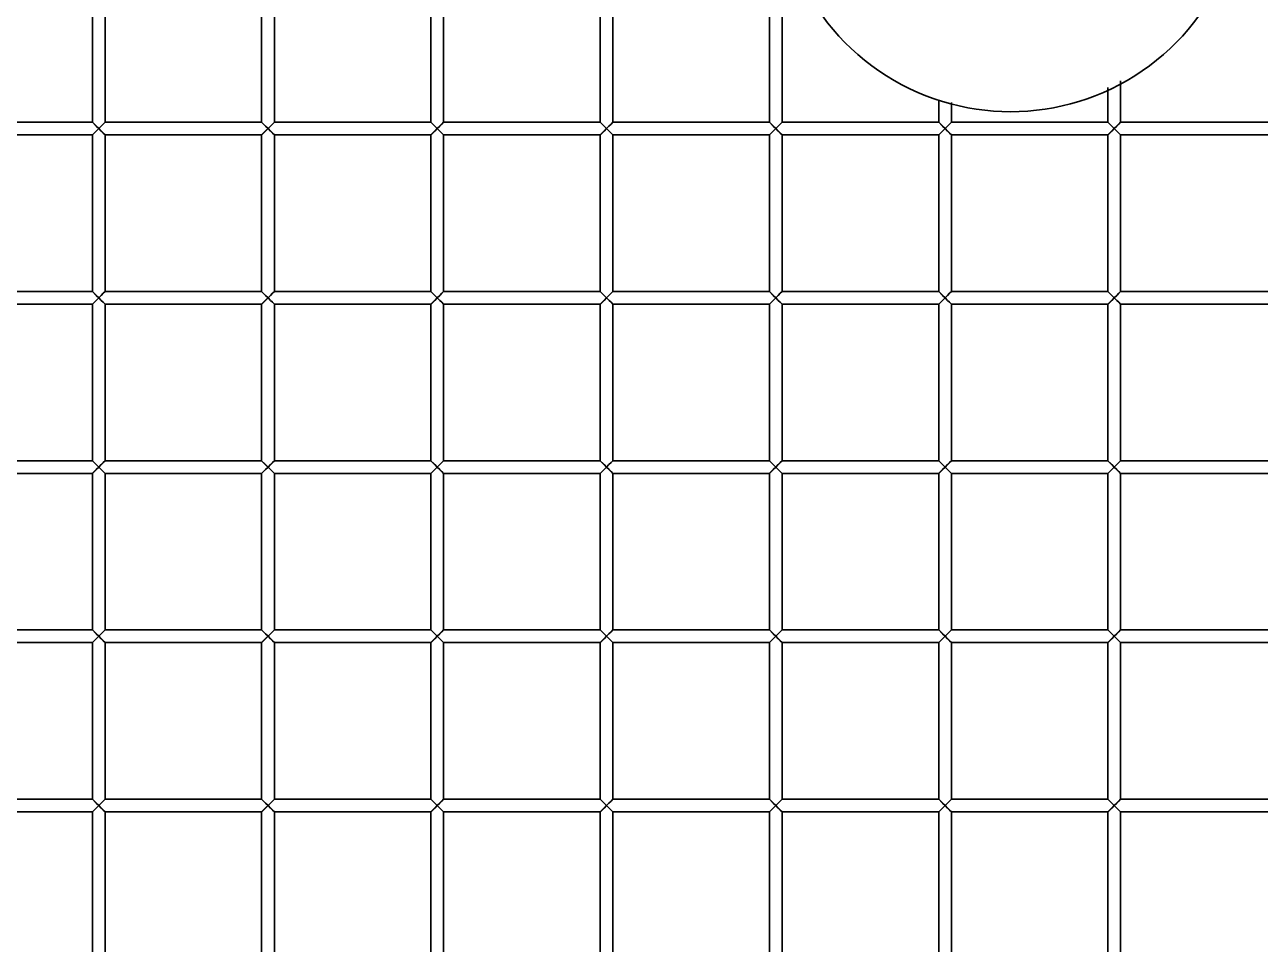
# Model space of a CAD drawing. Header units: millimetres. Extents: x 32496 to 166256, y 3504 to 23939.
# Drawn here: x 146570.2 to 146862.2, y 14233.5 to 14450.9 of the extents above; entities that cross this region are included whole.
import ezdxf

# ---------------------------------------------------------------- set-up
doc = ezdxf.new("R2010")
doc.units = ezdxf.units.MM
doc.layers.get('0').update_dxf_attribs({"lineweight": 35})

# ---------------------------------------------------------------- blocks, each defined once
blk = doc.blocks.new('8-1250')
at = {"linetype": 'Continuous'}
for p, q in [((-2010.13, -32441.79), (-2010.13, -32478.79)), ((-2007.13, -32441.79), (-2007.13, -32478.79)), ((-1970.13, -32441.79), (-1970.13, -32478.79)), ((-1967.13, -32441.79), (-1967.13, -32478.79)), ((-1930.13, -32441.79), (-1930.13, -32478.79)), ((-1927.13, -32441.79), (-1927.13, -32478.79)), ((-1890.13, -32441.79), (-1890.13, -32478.79)), ((-1887.13, -32441.79), (-1887.13, -32478.79)), ((-1850.13, -32441.79), (-1850.13, -32478.79)), ((-1847.13, -32441.79), (-1847.13, -32478.79)), ((-1767.13, -32469.02), (-1767.13, -32478.79)), ((-1770.13, -32470.56), (-1770.13, -32478.79)), ((-1810.13, -32473.55), (-1810.13, -32478.79)), ((-1807.13, -32474.1), (-1807.13, -32478.79)), ((-2047.13, -32478.79), (-2010.13, -32478.79)), ((-2010.13, -32481.79), (-2007.13, -32478.79)), ((-2007.13, -32481.79), (-2010.13, -32478.79)), ((-2007.13, -32478.79), (-2007.56, -32479.22)), ((-2007.13, -32478.79), (-1970.13, -32478.79)), ((-1970.13, -32481.79), (-1967.13, -32478.79)), ((-1967.13, -32481.79), (-1970.13, -32478.79)), ((-1967.13, -32478.79), (-1967.56, -32479.22)), ((-1967.13, -32478.79), (-1930.13, -32478.79)), ((-1930.13, -32481.79), (-1927.13, -32478.79)), ((-1927.13, -32481.79), (-1930.13, -32478.79)), ((-1927.13, -32478.79), (-1927.56, -32479.22)), ((-1927.13, -32478.79), (-1890.13, -32478.79)), ((-1890.13, -32481.79), (-1887.13, -32478.79)), ((-1887.13, -32481.79), (-1890.13, -32478.79)), ((-1887.13, -32478.79), (-1887.56, -32479.22)), ((-1887.13, -32478.79), (-1850.13, -32478.79)), ((-1850.13, -32481.79), (-1847.13, -32478.79)), ((-1847.13, -32481.79), (-1850.13, -32478.79)), ((-1847.13, -32478.79), (-1847.56, -32479.22)), ((-1847.13, -32478.79), (-1810.13, -32478.79)), ((-1810.13, -32481.79), (-1807.13, -32478.79)), ((-1807.13, -32481.79), (-1810.13, -32478.79)), ((-1807.13, -32478.79), (-1807.56, -32479.22)), ((-1807.13, -32478.79), (-1770.13, -32478.79)), ((-1770.13, -32481.79), (-1767.13, -32478.79)), ((-1767.13, -32481.79), (-1770.13, -32478.79)), ((-1767.13, -32478.79), (-1767.56, -32479.22)), ((-1767.13, -32478.79), (-1730.13, -32478.79)), ((-2047.13, -32481.79), (-2010.13, -32481.79)), ((-2010.13, -32481.79), (-2010.13, -32518.79)), ((-2010.01, -32481.67), (-2009.22, -32480.88)), ((-2009.22, -32480.88), (-2008.63, -32480.29)), ((-2007.13, -32481.79), (-2007.13, -32518.79)), ((-2007.13, -32481.79), (-1970.13, -32481.79)), ((-1970.13, -32481.79), (-1970.13, -32518.79)), ((-1970.01, -32481.67), (-1969.22, -32480.88)), ((-1969.22, -32480.88), (-1968.63, -32480.29)), ((-1967.13, -32481.79), (-1967.13, -32518.79)), ((-1967.13, -32481.79), (-1930.13, -32481.79)), ((-1930.13, -32481.79), (-1930.13, -32518.79)), ((-1930.01, -32481.67), (-1929.22, -32480.88)), ((-1929.22, -32480.88), (-1928.63, -32480.29)), ((-1927.13, -32481.79), (-1927.13, -32518.79)), ((-1927.13, -32481.79), (-1890.13, -32481.79)), ((-1890.13, -32481.79), (-1890.13, -32518.79)), ((-1890.01, -32481.67), (-1889.22, -32480.88)), ((-1889.22, -32480.88), (-1888.63, -32480.29)), ((-1887.13, -32481.79), (-1887.13, -32518.79)), ((-1887.13, -32481.79), (-1850.13, -32481.79)), ((-1850.13, -32481.79), (-1850.13, -32518.79)), ((-1850.01, -32481.67), (-1849.22, -32480.88)), ((-1849.22, -32480.88), (-1848.63, -32480.29)), ((-1847.13, -32481.79), (-1847.13, -32518.79)), ((-1847.13, -32481.79), (-1810.13, -32481.79)), ((-1810.13, -32481.79), (-1810.13, -32518.79)), ((-1810.01, -32481.67), (-1809.22, -32480.88)), ((-1809.22, -32480.88), (-1808.63, -32480.29)), ((-1807.13, -32481.79), (-1807.13, -32518.79)), ((-1807.13, -32481.79), (-1770.13, -32481.79)), ((-1770.13, -32481.79), (-1770.13, -32518.79)), ((-1770.01, -32481.67), (-1769.22, -32480.88)), ((-1769.22, -32480.88), (-1768.63, -32480.29)), ((-1767.13, -32481.79), (-1767.13, -32518.79)), ((-1767.13, -32481.79), (-1730.13, -32481.79)), ((-2047.13, -32518.79), (-2010.13, -32518.79)), ((-2010.13, -32521.79), (-2007.13, -32518.79)), ((-2007.13, -32521.79), (-2010.13, -32518.79)), ((-2007.13, -32518.79), (-2007.56, -32519.22)), ((-2007.13, -32518.79), (-1970.13, -32518.79)), ((-1970.13, -32521.79), (-1967.13, -32518.79)), ((-1967.13, -32521.79), (-1970.13, -32518.79)), ((-1967.13, -32518.79), (-1967.56, -32519.22)), ((-1967.13, -32518.79), (-1930.13, -32518.79)), ((-1930.13, -32521.79), (-1927.13, -32518.79)), ((-1927.13, -32521.79), (-1930.13, -32518.79)), ((-1927.13, -32518.79), (-1927.56, -32519.22)), ((-1927.13, -32518.79), (-1890.13, -32518.79)), ((-1890.13, -32521.79), (-1887.13, -32518.79)), ((-1887.13, -32521.79), (-1890.13, -32518.79)), ((-1887.13, -32518.79), (-1887.56, -32519.22)), ((-1887.13, -32518.79), (-1850.13, -32518.79)), ((-1850.13, -32521.79), (-1847.13, -32518.79)), ((-1847.13, -32521.79), (-1850.13, -32518.79)), ((-1847.13, -32518.79), (-1847.56, -32519.22)), ((-1847.13, -32518.79), (-1810.13, -32518.79)), ((-1810.13, -32521.79), (-1807.13, -32518.79)), ((-1807.13, -32521.79), (-1810.13, -32518.79)), ((-1807.13, -32518.79), (-1807.56, -32519.22)), ((-1807.13, -32518.79), (-1770.13, -32518.79)), ((-1770.13, -32521.79), (-1767.13, -32518.79)), ((-1767.13, -32521.79), (-1770.13, -32518.79)), ((-1767.13, -32518.79), (-1767.56, -32519.22)), ((-1767.13, -32518.79), (-1730.13, -32518.79)), ((-2047.13, -32521.79), (-2010.13, -32521.79)), ((-2010.13, -32521.79), (-2010.13, -32558.79)), ((-2010.01, -32521.67), (-2009.22, -32520.88)), ((-2009.22, -32520.88), (-2008.63, -32520.29)), ((-2007.13, -32521.79), (-2007.13, -32558.79)), ((-2007.13, -32521.79), (-1970.13, -32521.79)), ((-1970.13, -32521.79), (-1970.13, -32558.79)), ((-1970.01, -32521.67), (-1969.22, -32520.88)), ((-1969.22, -32520.88), (-1968.63, -32520.29)), ((-1967.13, -32521.79), (-1967.13, -32558.79)), ((-1967.13, -32521.79), (-1930.13, -32521.79)), ((-1930.13, -32521.79), (-1930.13, -32558.79)), ((-1930.01, -32521.67), (-1929.22, -32520.88)), ((-1929.22, -32520.88), (-1928.63, -32520.29)), ((-1927.13, -32521.79), (-1927.13, -32558.79)), ((-1927.13, -32521.79), (-1890.13, -32521.79)), ((-1890.13, -32521.79), (-1890.13, -32558.79)), ((-1890.01, -32521.67), (-1889.22, -32520.88)), ((-1889.22, -32520.88), (-1888.63, -32520.29)), ((-1887.13, -32521.79), (-1887.13, -32558.79)), ((-1887.13, -32521.79), (-1850.13, -32521.79)), ((-1850.13, -32521.79), (-1850.13, -32558.79)), ((-1850.01, -32521.67), (-1849.22, -32520.88)), ((-1849.22, -32520.88), (-1848.63, -32520.29)), ((-1847.13, -32521.79), (-1847.13, -32558.79)), ((-1847.13, -32521.79), (-1810.13, -32521.79)), ((-1810.13, -32521.79), (-1810.13, -32558.79)), ((-1810.01, -32521.67), (-1809.22, -32520.88)), ((-1809.22, -32520.88), (-1808.63, -32520.29)), ((-1807.13, -32521.79), (-1807.13, -32558.79)), ((-1807.13, -32521.79), (-1770.13, -32521.79)), ((-1770.13, -32521.79), (-1770.13, -32558.79)), ((-1770.01, -32521.67), (-1769.22, -32520.88)), ((-1769.22, -32520.88), (-1768.63, -32520.29)), ((-1767.13, -32521.79), (-1767.13, -32558.79)), ((-1767.13, -32521.79), (-1730.13, -32521.79)), ((-2047.13, -32558.79), (-2010.13, -32558.79)), ((-2010.13, -32561.79), (-2007.13, -32558.79)), ((-2007.13, -32561.79), (-2010.13, -32558.79)), ((-2010.01, -32561.67), (-2009.22, -32560.88)), ((-2009.22, -32560.88), (-2008.63, -32560.29)), ((-2007.13, -32558.79), (-2007.56, -32559.22)), ((-2007.13, -32558.79), (-1970.13, -32558.79)), ((-1970.13, -32561.79), (-1967.13, -32558.79)), ((-1967.13, -32561.79), (-1970.13, -32558.79)), ((-1970.01, -32561.67), (-1969.22, -32560.88)), ((-1969.22, -32560.88), (-1968.63, -32560.29)), ((-1967.13, -32558.79), (-1967.56, -32559.22)), ((-1967.13, -32558.79), (-1930.13, -32558.79)), ((-1930.13, -32561.79), (-1927.13, -32558.79)), ((-1927.13, -32561.79), (-1930.13, -32558.79)), ((-1930.01, -32561.67), (-1929.22, -32560.88)), ((-1929.22, -32560.88), (-1928.63, -32560.29)), ((-1927.13, -32558.79), (-1927.56, -32559.22)), ((-1927.13, -32558.79), (-1890.13, -32558.79)), ((-1890.13, -32561.79), (-1887.13, -32558.79)), ((-1887.13, -32561.79), (-1890.13, -32558.79)), ((-1890.01, -32561.67), (-1889.22, -32560.88)), ((-1889.22, -32560.88), (-1888.63, -32560.29)), ((-1887.13, -32558.79), (-1887.56, -32559.22)), ((-1887.13, -32558.79), (-1850.13, -32558.79)), ((-1850.13, -32561.79), (-1847.13, -32558.79)), ((-1847.13, -32561.79), (-1850.13, -32558.79)), ((-1850.01, -32561.67), (-1849.22, -32560.88)), ((-1849.22, -32560.88), (-1848.63, -32560.29)), ((-1847.13, -32558.79), (-1847.56, -32559.22)), ((-1847.13, -32558.79), (-1810.13, -32558.79)), ((-1810.13, -32561.79), (-1807.13, -32558.79)), ((-1807.13, -32561.79), (-1810.13, -32558.79)), ((-1810.01, -32561.67), (-1809.22, -32560.88)), ((-1809.22, -32560.88), (-1808.63, -32560.29)), ((-1807.13, -32558.79), (-1807.56, -32559.22)), ((-1807.13, -32558.79), (-1770.13, -32558.79)), ((-1770.13, -32561.79), (-1767.13, -32558.79)), ((-1767.13, -32561.79), (-1770.13, -32558.79)), ((-1770.01, -32561.67), (-1769.22, -32560.88)), ((-1769.22, -32560.88), (-1768.63, -32560.29)), ((-1767.13, -32558.79), (-1767.56, -32559.22)), ((-1767.13, -32558.79), (-1730.13, -32558.79)), ((-2047.13, -32561.79), (-2010.13, -32561.79)), ((-2010.13, -32561.79), (-2010.13, -32598.79)), ((-2007.13, -32561.79), (-2007.13, -32598.79)), ((-2007.13, -32561.79), (-1970.13, -32561.79)), ((-1970.13, -32561.79), (-1970.13, -32598.79)), ((-1967.13, -32561.79), (-1967.13, -32598.79)), ((-1967.13, -32561.79), (-1930.13, -32561.79)), ((-1930.13, -32561.79), (-1930.13, -32598.79)), ((-1927.13, -32561.79), (-1927.13, -32598.79)), ((-1927.13, -32561.79), (-1890.13, -32561.79)), ((-1890.13, -32561.79), (-1890.13, -32598.79)), ((-1887.13, -32561.79), (-1887.13, -32598.79)), ((-1887.13, -32561.79), (-1850.13, -32561.79)), ((-1850.13, -32561.79), (-1850.13, -32598.79)), ((-1847.13, -32561.79), (-1847.13, -32598.79)), ((-1847.13, -32561.79), (-1810.13, -32561.79)), ((-1810.13, -32561.79), (-1810.13, -32598.79)), ((-1807.13, -32561.79), (-1807.13, -32598.79)), ((-1807.13, -32561.79), (-1770.13, -32561.79)), ((-1770.13, -32561.79), (-1770.13, -32598.79)), ((-1767.13, -32561.79), (-1767.13, -32598.79)), ((-1767.13, -32561.79), (-1730.13, -32561.79)), ((-2047.13, -32598.79), (-2010.13, -32598.79)), ((-2010.13, -32601.79), (-2007.13, -32598.79)), ((-2007.13, -32601.79), (-2010.13, -32598.79)), ((-2007.13, -32598.79), (-2007.56, -32599.22)), ((-2007.13, -32598.79), (-1970.13, -32598.79)), ((-1970.13, -32601.79), (-1967.13, -32598.79)), ((-1967.13, -32601.79), (-1970.13, -32598.79)), ((-1967.13, -32598.79), (-1967.56, -32599.22)), ((-1967.13, -32598.79), (-1930.13, -32598.79)), ((-1930.13, -32601.79), (-1927.13, -32598.79)), ((-1927.13, -32601.79), (-1930.13, -32598.79)), ((-1927.13, -32598.79), (-1927.56, -32599.22)), ((-1927.13, -32598.79), (-1890.13, -32598.79)), ((-1890.13, -32601.79), (-1887.13, -32598.79)), ((-1887.13, -32601.79), (-1890.13, -32598.79)), ((-1887.13, -32598.79), (-1887.56, -32599.22)), ((-1887.13, -32598.79), (-1850.13, -32598.79)), ((-1850.13, -32601.79), (-1847.13, -32598.79)), ((-1847.13, -32601.79), (-1850.13, -32598.79)), ((-1847.13, -32598.79), (-1847.56, -32599.22)), ((-1847.13, -32598.79), (-1810.13, -32598.79)), ((-1810.13, -32601.79), (-1807.13, -32598.79)), ((-1807.13, -32601.79), (-1810.13, -32598.79)), ((-1807.13, -32598.79), (-1807.56, -32599.22)), ((-1807.13, -32598.79), (-1770.13, -32598.79)), ((-1770.13, -32601.79), (-1767.13, -32598.79)), ((-1767.13, -32601.79), (-1770.13, -32598.79)), ((-1767.13, -32598.79), (-1767.56, -32599.22)), ((-1767.13, -32598.79), (-1730.13, -32598.79)), ((-2047.13, -32601.79), (-2010.13, -32601.79)), ((-2010.13, -32601.79), (-2010.13, -32638.79)), ((-2010.01, -32601.67), (-2009.22, -32600.88)), ((-2009.22, -32600.88), (-2008.63, -32600.29)), ((-2007.13, -32601.79), (-2007.13, -32638.79)), ((-2007.13, -32601.79), (-1970.13, -32601.79)), ((-1970.13, -32601.79), (-1970.13, -32638.79)), ((-1970.01, -32601.67), (-1969.22, -32600.88)), ((-1969.22, -32600.88), (-1968.63, -32600.29)), ((-1967.13, -32601.79), (-1967.13, -32638.79)), ((-1967.13, -32601.79), (-1930.13, -32601.79)), ((-1930.13, -32601.79), (-1930.13, -32638.79)), ((-1930.01, -32601.67), (-1929.22, -32600.88)), ((-1929.22, -32600.88), (-1928.63, -32600.29)), ((-1927.13, -32601.79), (-1927.13, -32638.79)), ((-1927.13, -32601.79), (-1890.13, -32601.79)), ((-1890.13, -32601.79), (-1890.13, -32638.79)), ((-1890.01, -32601.67), (-1889.22, -32600.88)), ((-1889.22, -32600.88), (-1888.63, -32600.29)), ((-1887.13, -32601.79), (-1887.13, -32638.79)), ((-1887.13, -32601.79), (-1850.13, -32601.79)), ((-1850.13, -32601.79), (-1850.13, -32638.79)), ((-1850.01, -32601.67), (-1849.22, -32600.88)), ((-1849.22, -32600.88), (-1848.63, -32600.29)), ((-1847.13, -32601.79), (-1847.13, -32638.79)), ((-1847.13, -32601.79), (-1810.13, -32601.79)), ((-1810.13, -32601.79), (-1810.13, -32638.79)), ((-1810.01, -32601.67), (-1809.22, -32600.88)), ((-1809.22, -32600.88), (-1808.63, -32600.29)), ((-1807.13, -32601.79), (-1807.13, -32638.79)), ((-1807.13, -32601.79), (-1770.13, -32601.79)), ((-1770.13, -32601.79), (-1770.13, -32638.79)), ((-1770.01, -32601.67), (-1769.22, -32600.88)), ((-1769.22, -32600.88), (-1768.63, -32600.29)), ((-1767.13, -32601.79), (-1767.13, -32638.79)), ((-1767.13, -32601.79), (-1730.13, -32601.79)), ((-2047.13, -32638.79), (-2010.13, -32638.79)), ((-2010.13, -32641.79), (-2007.13, -32638.79)), ((-2007.13, -32641.79), (-2010.13, -32638.79)), ((-2007.13, -32638.79), (-2007.56, -32639.22)), ((-2007.13, -32638.79), (-1970.13, -32638.79)), ((-1970.13, -32641.79), (-1967.13, -32638.79)), ((-1967.13, -32641.79), (-1970.13, -32638.79)), ((-1967.13, -32638.79), (-1967.56, -32639.22)), ((-1967.13, -32638.79), (-1930.13, -32638.79)), ((-1930.13, -32641.79), (-1927.13, -32638.79)), ((-1927.13, -32641.79), (-1930.13, -32638.79)), ((-1927.13, -32638.79), (-1927.56, -32639.22)), ((-1927.13, -32638.79), (-1890.13, -32638.79)), ((-1890.13, -32641.79), (-1887.13, -32638.79)), ((-1887.13, -32641.79), (-1890.13, -32638.79)), ((-1887.13, -32638.79), (-1887.56, -32639.22)), ((-1887.13, -32638.79), (-1850.13, -32638.79)), ((-1850.13, -32641.79), (-1847.13, -32638.79)), ((-1847.13, -32641.79), (-1850.13, -32638.79)), ((-1847.13, -32638.79), (-1847.56, -32639.22)), ((-1847.13, -32638.79), (-1810.13, -32638.79)), ((-1810.13, -32641.79), (-1807.13, -32638.79)), ((-1807.13, -32641.79), (-1810.13, -32638.79)), ((-1807.13, -32638.79), (-1807.56, -32639.22)), ((-1807.13, -32638.79), (-1770.13, -32638.79)), ((-1770.13, -32641.79), (-1767.13, -32638.79)), ((-1767.13, -32641.79), (-1770.13, -32638.79)), ((-1767.13, -32638.79), (-1767.56, -32639.22)), ((-1767.13, -32638.79), (-1730.13, -32638.79)), ((-2047.13, -32641.79), (-2010.13, -32641.79)), ((-2010.13, -32641.79), (-2010.13, -32678.79)), ((-2010.01, -32641.67), (-2009.22, -32640.88)), ((-2009.22, -32640.88), (-2008.63, -32640.29)), ((-2007.13, -32641.79), (-2007.13, -32678.79)), ((-2007.13, -32641.79), (-1970.13, -32641.79)), ((-1970.13, -32641.79), (-1970.13, -32678.79)), ((-1970.01, -32641.67), (-1969.22, -32640.88)), ((-1969.22, -32640.88), (-1968.63, -32640.29)), ((-1967.13, -32641.79), (-1967.13, -32678.79)), ((-1967.13, -32641.79), (-1930.13, -32641.79)), ((-1930.13, -32641.79), (-1930.13, -32678.79)), ((-1930.01, -32641.67), (-1929.22, -32640.88)), ((-1929.22, -32640.88), (-1928.63, -32640.29)), ((-1927.13, -32641.79), (-1927.13, -32678.79)), ((-1927.13, -32641.79), (-1890.13, -32641.79)), ((-1890.13, -32641.79), (-1890.13, -32678.79)), ((-1890.01, -32641.67), (-1889.22, -32640.88)), ((-1889.22, -32640.88), (-1888.63, -32640.29)), ((-1887.13, -32641.79), (-1887.13, -32678.79)), ((-1887.13, -32641.79), (-1850.13, -32641.79)), ((-1850.13, -32641.79), (-1850.13, -32678.79)), ((-1850.01, -32641.67), (-1849.22, -32640.88)), ((-1849.22, -32640.88), (-1848.63, -32640.29)), ((-1847.13, -32641.79), (-1847.13, -32678.79)), ((-1847.13, -32641.79), (-1810.13, -32641.79)), ((-1810.13, -32641.79), (-1810.13, -32678.79)), ((-1810.01, -32641.67), (-1809.22, -32640.88)), ((-1809.22, -32640.88), (-1808.63, -32640.29)), ((-1807.13, -32641.79), (-1807.13, -32678.79)), ((-1807.13, -32641.79), (-1770.13, -32641.79)), ((-1770.13, -32641.79), (-1770.13, -32678.79)), ((-1770.01, -32641.67), (-1769.22, -32640.88)), ((-1769.22, -32640.88), (-1768.63, -32640.29)), ((-1767.13, -32641.79), (-1767.13, -32678.79)), ((-1767.13, -32641.79), (-1730.13, -32641.79))]:
    blk.add_line(p, q, dxfattribs=at)
for points in [[(-2008.63, -32480.29), (-2009.21, -32479.7), (-2009.69, -32479.23)], [(-2007.56, -32479.22), (-2008.05, -32479.71), (-2008.63, -32480.29)], [(-2008.63, -32480.29), (-2008.04, -32480.88), (-2007.57, -32481.35), (-2007.13, -32481.79)], [(-1968.63, -32480.29), (-1969.21, -32479.7), (-1969.69, -32479.23)], [(-1967.56, -32479.22), (-1968.05, -32479.71), (-1968.63, -32480.29)], [(-1968.63, -32480.29), (-1968.04, -32480.88), (-1967.57, -32481.35), (-1967.13, -32481.79)], [(-1928.63, -32480.29), (-1929.21, -32479.7), (-1929.69, -32479.23)], [(-1927.56, -32479.22), (-1928.05, -32479.71), (-1928.63, -32480.29)], [(-1928.63, -32480.29), (-1928.04, -32480.88), (-1927.57, -32481.35), (-1927.13, -32481.79)], [(-1888.63, -32480.29), (-1889.21, -32479.7), (-1889.69, -32479.23)], [(-1887.56, -32479.22), (-1888.05, -32479.71), (-1888.63, -32480.29)], [(-1888.63, -32480.29), (-1888.04, -32480.88), (-1887.57, -32481.35), (-1887.13, -32481.79)], [(-1848.63, -32480.29), (-1849.21, -32479.7), (-1849.69, -32479.23)], [(-1847.56, -32479.22), (-1848.05, -32479.71), (-1848.63, -32480.29)], [(-1848.63, -32480.29), (-1848.04, -32480.88), (-1847.57, -32481.35), (-1847.13, -32481.79)], [(-1808.63, -32480.29), (-1809.21, -32479.7), (-1809.69, -32479.23)], [(-1807.56, -32479.22), (-1808.05, -32479.71), (-1808.63, -32480.29)], [(-1808.63, -32480.29), (-1808.04, -32480.88), (-1807.57, -32481.35), (-1807.13, -32481.79)], [(-1768.63, -32480.29), (-1769.21, -32479.7), (-1769.69, -32479.23)], [(-1767.56, -32479.22), (-1768.05, -32479.71), (-1768.63, -32480.29)], [(-1768.63, -32480.29), (-1768.04, -32480.88), (-1767.57, -32481.35), (-1767.13, -32481.79)], [(-2008.63, -32520.29), (-2009.21, -32519.7), (-2009.69, -32519.23)], [(-2007.56, -32519.22), (-2008.05, -32519.71), (-2008.63, -32520.29)], [(-1968.63, -32520.29), (-1969.21, -32519.7), (-1969.69, -32519.23)], [(-1967.56, -32519.22), (-1968.05, -32519.71), (-1968.63, -32520.29)], [(-1928.63, -32520.29), (-1929.21, -32519.7), (-1929.69, -32519.23)], [(-1927.56, -32519.22), (-1928.05, -32519.71), (-1928.63, -32520.29)], [(-1888.63, -32520.29), (-1889.21, -32519.7), (-1889.69, -32519.23)], [(-1887.56, -32519.22), (-1888.05, -32519.71), (-1888.63, -32520.29)], [(-1848.63, -32520.29), (-1849.21, -32519.7), (-1849.69, -32519.23)], [(-1847.56, -32519.22), (-1848.05, -32519.71), (-1848.63, -32520.29)], [(-1808.63, -32520.29), (-1809.21, -32519.7), (-1809.69, -32519.23)], [(-1807.56, -32519.22), (-1808.05, -32519.71), (-1808.63, -32520.29)], [(-1768.63, -32520.29), (-1769.21, -32519.7), (-1769.69, -32519.23)], [(-1767.56, -32519.22), (-1768.05, -32519.71), (-1768.63, -32520.29)], [(-2008.63, -32520.29), (-2008.04, -32520.88), (-2007.57, -32521.35), (-2007.13, -32521.79)], [(-1968.63, -32520.29), (-1968.04, -32520.88), (-1967.57, -32521.35), (-1967.13, -32521.79)], [(-1928.63, -32520.29), (-1928.04, -32520.88), (-1927.57, -32521.35), (-1927.13, -32521.79)], [(-1888.63, -32520.29), (-1888.04, -32520.88), (-1887.57, -32521.35), (-1887.13, -32521.79)], [(-1848.63, -32520.29), (-1848.04, -32520.88), (-1847.57, -32521.35), (-1847.13, -32521.79)], [(-1808.63, -32520.29), (-1808.04, -32520.88), (-1807.57, -32521.35), (-1807.13, -32521.79)], [(-1768.63, -32520.29), (-1768.04, -32520.88), (-1767.57, -32521.35), (-1767.13, -32521.79)], [(-2008.63, -32560.29), (-2009.21, -32559.7), (-2009.69, -32559.23)], [(-2007.56, -32559.22), (-2008.05, -32559.71), (-2008.63, -32560.29)], [(-2008.63, -32560.29), (-2008.04, -32560.88), (-2007.57, -32561.35), (-2007.13, -32561.79)], [(-1968.63, -32560.29), (-1969.21, -32559.7), (-1969.69, -32559.23)], [(-1967.56, -32559.22), (-1968.05, -32559.71), (-1968.63, -32560.29)], [(-1968.63, -32560.29), (-1968.04, -32560.88), (-1967.57, -32561.35), (-1967.13, -32561.79)], [(-1928.63, -32560.29), (-1929.21, -32559.7), (-1929.69, -32559.23)], [(-1927.56, -32559.22), (-1928.05, -32559.71), (-1928.63, -32560.29)], [(-1928.63, -32560.29), (-1928.04, -32560.88), (-1927.57, -32561.35), (-1927.13, -32561.79)], [(-1888.63, -32560.29), (-1889.21, -32559.7), (-1889.69, -32559.23)], [(-1887.56, -32559.22), (-1888.05, -32559.71), (-1888.63, -32560.29)], [(-1888.63, -32560.29), (-1888.04, -32560.88), (-1887.57, -32561.35), (-1887.13, -32561.79)], [(-1848.63, -32560.29), (-1849.21, -32559.7), (-1849.69, -32559.23)], [(-1847.56, -32559.22), (-1848.05, -32559.71), (-1848.63, -32560.29)], [(-1848.63, -32560.29), (-1848.04, -32560.88), (-1847.57, -32561.35), (-1847.13, -32561.79)], [(-1808.63, -32560.29), (-1809.21, -32559.7), (-1809.69, -32559.23)], [(-1807.56, -32559.22), (-1808.05, -32559.71), (-1808.63, -32560.29)], [(-1808.63, -32560.29), (-1808.04, -32560.88), (-1807.57, -32561.35), (-1807.13, -32561.79)], [(-1768.63, -32560.29), (-1769.21, -32559.7), (-1769.69, -32559.23)], [(-1767.56, -32559.22), (-1768.05, -32559.71), (-1768.63, -32560.29)], [(-1768.63, -32560.29), (-1768.04, -32560.88), (-1767.57, -32561.35), (-1767.13, -32561.79)], [(-2008.63, -32600.29), (-2009.21, -32599.7), (-2009.69, -32599.23)], [(-2007.56, -32599.22), (-2008.05, -32599.71), (-2008.63, -32600.29)], [(-2008.63, -32600.29), (-2008.04, -32600.88), (-2007.57, -32601.35), (-2007.13, -32601.79)], [(-1968.63, -32600.29), (-1969.21, -32599.7), (-1969.69, -32599.23)], [(-1967.56, -32599.22), (-1968.05, -32599.71), (-1968.63, -32600.29)], [(-1968.63, -32600.29), (-1968.04, -32600.88), (-1967.57, -32601.35), (-1967.13, -32601.79)], [(-1928.63, -32600.29), (-1929.21, -32599.7), (-1929.69, -32599.23)], [(-1927.56, -32599.22), (-1928.05, -32599.71), (-1928.63, -32600.29)], [(-1928.63, -32600.29), (-1928.04, -32600.88), (-1927.57, -32601.35), (-1927.13, -32601.79)], [(-1888.63, -32600.29), (-1889.21, -32599.7), (-1889.69, -32599.23)], [(-1887.56, -32599.22), (-1888.05, -32599.71), (-1888.63, -32600.29)], [(-1888.63, -32600.29), (-1888.04, -32600.88), (-1887.57, -32601.35), (-1887.13, -32601.79)], [(-1848.63, -32600.29), (-1849.21, -32599.7), (-1849.69, -32599.23)], [(-1847.56, -32599.22), (-1848.05, -32599.71), (-1848.63, -32600.29)], [(-1848.63, -32600.29), (-1848.04, -32600.88), (-1847.57, -32601.35), (-1847.13, -32601.79)], [(-1808.63, -32600.29), (-1809.21, -32599.7), (-1809.69, -32599.23)], [(-1807.56, -32599.22), (-1808.05, -32599.71), (-1808.63, -32600.29)], [(-1808.63, -32600.29), (-1808.04, -32600.88), (-1807.57, -32601.35), (-1807.13, -32601.79)], [(-1768.63, -32600.29), (-1769.21, -32599.7), (-1769.69, -32599.23)], [(-1767.56, -32599.22), (-1768.05, -32599.71), (-1768.63, -32600.29)], [(-1768.63, -32600.29), (-1768.04, -32600.88), (-1767.57, -32601.35), (-1767.13, -32601.79)], [(-2008.63, -32640.29), (-2009.21, -32639.7), (-2009.69, -32639.23)], [(-2007.56, -32639.22), (-2008.05, -32639.71), (-2008.63, -32640.29)], [(-1968.63, -32640.29), (-1969.21, -32639.7), (-1969.69, -32639.23)], [(-1967.56, -32639.22), (-1968.05, -32639.71), (-1968.63, -32640.29)], [(-1928.63, -32640.29), (-1929.21, -32639.7), (-1929.69, -32639.23)], [(-1927.56, -32639.22), (-1928.05, -32639.71), (-1928.63, -32640.29)], [(-1888.63, -32640.29), (-1889.21, -32639.7), (-1889.69, -32639.23)], [(-1887.56, -32639.22), (-1888.05, -32639.71), (-1888.63, -32640.29)], [(-1848.63, -32640.29), (-1849.21, -32639.7), (-1849.69, -32639.23)], [(-1847.56, -32639.22), (-1848.05, -32639.71), (-1848.63, -32640.29)], [(-1808.63, -32640.29), (-1809.21, -32639.7), (-1809.69, -32639.23)], [(-1807.56, -32639.22), (-1808.05, -32639.71), (-1808.63, -32640.29)], [(-1768.63, -32640.29), (-1769.21, -32639.7), (-1769.69, -32639.23)], [(-1767.56, -32639.22), (-1768.05, -32639.71), (-1768.63, -32640.29)], [(-2008.63, -32640.29), (-2008.04, -32640.88), (-2007.57, -32641.35), (-2007.13, -32641.79)], [(-1968.63, -32640.29), (-1968.04, -32640.88), (-1967.57, -32641.35), (-1967.13, -32641.79)], [(-1928.63, -32640.29), (-1928.04, -32640.88), (-1927.57, -32641.35), (-1927.13, -32641.79)], [(-1888.63, -32640.29), (-1888.04, -32640.88), (-1887.57, -32641.35), (-1887.13, -32641.79)], [(-1848.63, -32640.29), (-1848.04, -32640.88), (-1847.57, -32641.35), (-1847.13, -32641.79)], [(-1808.63, -32640.29), (-1808.04, -32640.88), (-1807.57, -32641.35), (-1807.13, -32641.79)], [(-1768.63, -32640.29), (-1768.04, -32640.88), (-1767.57, -32641.35), (-1767.13, -32641.79)]]:
    blk.add_lwpolyline(points, dxfattribs=at)
blk.add_arc((-1793.13, -32421.29), 55, 166.6691, 13.3257, dxfattribs=at)

msp = doc.modelspace()

# ---------------------------------------------------------------- block references
at = {"color": 6}
msp.add_blockref('8-1250', (148596.331, 46906.597), dxfattribs=at)

doc.saveas('drawing.dxf')
